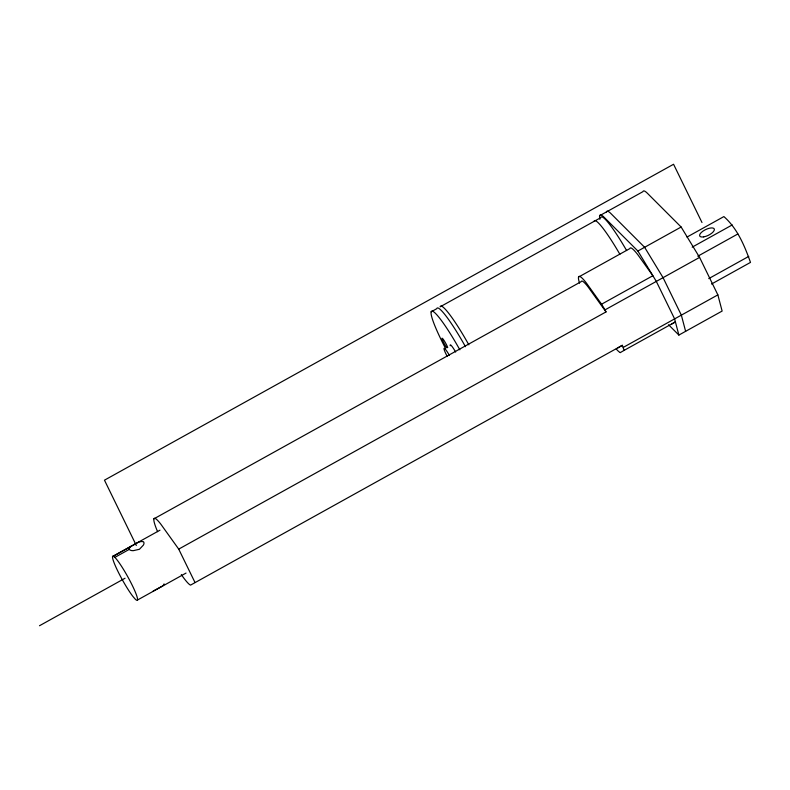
<?xml version="1.0" encoding="UTF-8"?>
<svg xmlns="http://www.w3.org/2000/svg" width="790" height="790" viewBox="0 0 790 790"><rect width="100%" height="100%" fill="white"/><g stroke="black" fill="none" stroke-linecap="round" stroke-linejoin="round"><path stroke-width="1.19" d="M131.101 546.315L129.363 548.161L129.412 549.494A8.196 4.167 -24.8 0 0 133.441 550.64L139.435 549.277L143.365 545.13A8.196 4.167 -24.8 0 0 143.454 541.703C138.912 540.528 135.011 544.596 131.101 546.315L113.306 556.19A25.25 3.111 61 0 0 117.7 570.913A25.25 3.111 61 0 0 132.977 596.519L135.228 599.126A25.25 3.111 61 0 0 132.384 585.597A25.25 3.111 61 0 0 114.856 557.375L113.306 556.19M620.328 352.577L624.11 350.375L622.313 345.319L190.548 585.123A38.197 4.7 61 0 1 181.325 574.616M617.849 347.916L622.313 345.319M671.628 324.098L675.401 321.905L624.11 350.375M162.671 585.943L153.161 591.068M599.669 215.69L642.922 191.674A50.827 6.251 61 0 1 647.563 193.441L681.138 227.026L699.585 257.392L717.863 294.877L722.129 311.062L678.877 335.069L668.547 324.739M431.133 311.823L436.751 308.702A48.555 5.974 61 0 1 465.468 346.692M578.566 277.053L629.867 248.574A43.529 5.352 61 0 1 637.727 254.597L652.876 275.72L601.575 304.199L586.427 283.077A43.529 5.352 61 0 0 579.534 283.146M153.902 518.842L581.203 281.635A38.197 4.7 61 0 1 588.086 286.908L606.019 311.912L178.718 549.119L160.785 524.116A38.197 4.7 61 0 0 157.575 531.66M599.867 219.304A50.827 6.251 61 0 1 604.311 217.447L637.886 251.032L681.138 227.026M687.014 237.059L723.887 216.588C737.396 228.429 744.595 245.868 750.5 262.399L711.523 284.035M112.555 556.506L159.985 530.179M114.856 557.375L129.343 549.336M692.198 247.151L732.221 224.933M697.817 256.197L737.84 233.978M606.019 311.912L605.021 309.877L699.585 257.392M39.5 625.739L125.037 578.25M708.749 278.613L748.772 256.394M137.529 600.005L186.035 573.076M623.31 347.373L717.863 294.877M637.886 251.032L656.322 281.408L674.611 318.893L678.877 335.069M601.575 304.199L605.021 309.877M701.984 222.513L673.564 164.261L104.468 480.172L136.324 545.465M178.718 549.119L195.012 582.526M685.621 331.326L681.355 315.151L663.067 277.665L644.62 247.29L611.055 213.705A50.827 6.251 61 0 0 606.414 211.947M620.338 352.587A43.529 5.352 61 0 1 616.23 349.012M164.044 583.889A8.196 2.212 -27 0 1 163.096 585.558M626.618 250.539A48.555 5.974 61 0 0 600.785 217.645L440.119 306.836A48.555 5.974 61 0 1 468.835 344.825M594.05 221.388A48.555 5.974 61 0 1 619.874 254.281M445.422 348.193A48.555 5.974 61 0 1 432.12 311.102A48.555 5.974 61 0 1 459.849 349.812M446.893 347.876A6.073 0.751 61 0 1 442.489 340.105A6.073 0.751 61 0 1 443.516 339.68A6.073 0.751 61 0 1 447.733 347.521M450.221 345.724A10.033 1.234 61 0 1 455.652 352.034M447.199 356.409A10.033 1.234 61 0 1 444.108 348.301A10.033 1.234 61 0 1 449.471 355.46M703.683 236.882A8.098 3.18 -26 0 0 714.377 229.297A8.098 3.18 -26 0 0 702.893 231.194A8.098 3.18 -26 0 0 703.683 236.882"/></g></svg>
